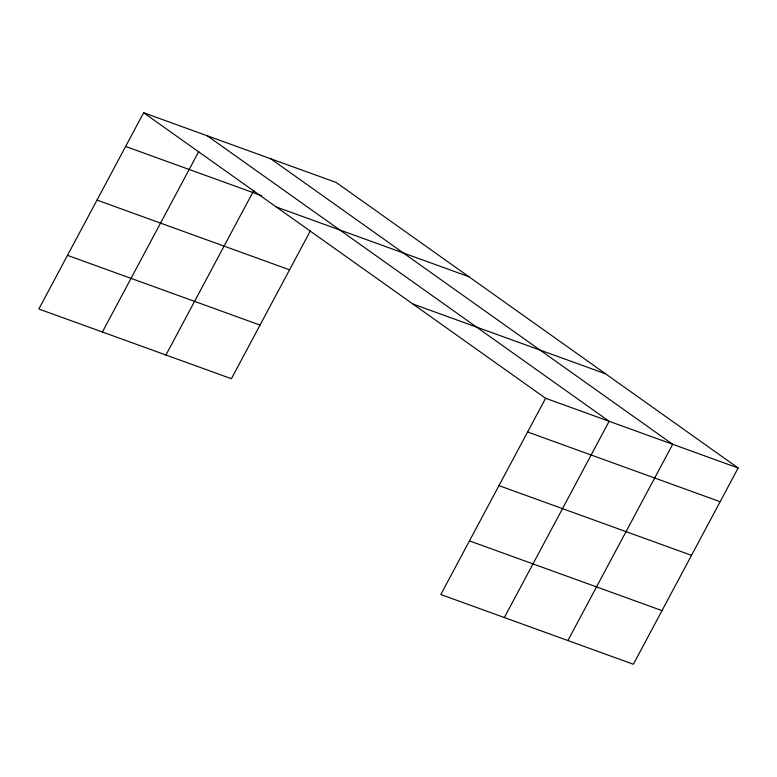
<?xml version="1.0" encoding="UTF-8"?>
<svg xmlns="http://www.w3.org/2000/svg" width="777" height="777" viewBox="0 0 777 777"><rect width="100%" height="100%" fill="white"/><g stroke="black" fill="none" stroke-linecap="round" stroke-linejoin="round"><path stroke-width="1.17" d="M738.15 467.997L545.6 398.28L440.812 594.531L633.362 664.257L738.15 467.997L336.188 182.469L143.638 112.743L38.85 309.003L231.4 378.72L310.334 230.905M102.389 332.012L198.747 151.554M165.938 355.021L253.846 190.365M504.351 617.54L609.139 421.289L207.187 135.752M567.89 640.549L672.678 444.289L270.726 158.761M125.641 146.465L261.752 195.746M276.282 206.973L468.842 276.69M412.956 304.05L605.506 373.776M96.999 200.097L289.549 269.823M67.492 255.361L260.042 325.087M527.593 431.993L720.153 501.709M498.96 485.625L691.511 555.351M469.444 540.889L662.004 610.615M143.638 112.743L545.6 398.28"/></g></svg>
